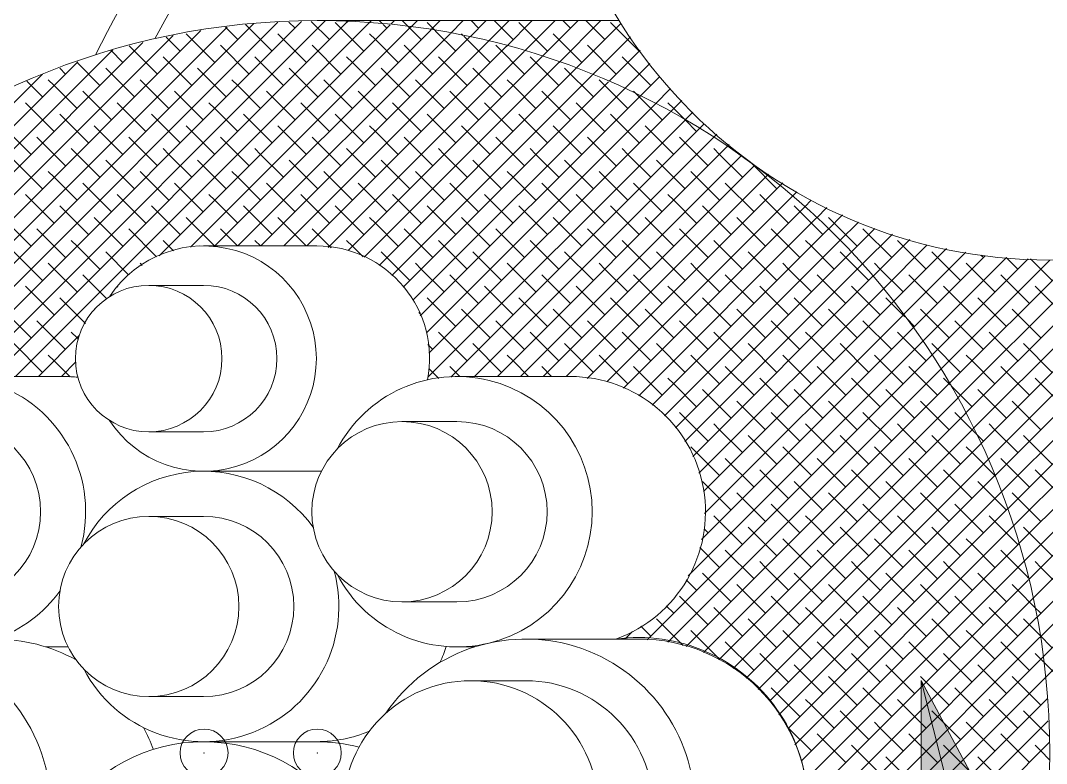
# Model space of a CAD drawing. Header units: feet. Extents: x 353 to 697, y -24 to 522.
# Drawn here: x 438.55 to 456.76, y 37.07 to 50.26 of the extents above; entities that cross this region are included whole.
import ezdxf

# ---------------------------------------------------------------- set-up
doc = ezdxf.new("R2010")
doc.units = ezdxf.units.FT
doc.header["$LTSCALE"] = 1.7
doc.header["$PDMODE"] = 32
doc.header["$PDSIZE"] = 0.85
doc.layers.add('63', color=7, linetype='Continuous', lineweight=13)

msp = doc.modelspace()

# ---------------------------------------------------------------- hatches: boundary and pattern name
at = {"layer": '63'}
msp.add_hatch(color=256, dxfattribs=at).paths.add_polyline_path([(456.551, 34.782), (454.537, 38.544), (454.544, 34.277)])

# ---------------------------------------------------------------- linework, layer by layer
for p, q in [((443.82, 50.258), (449.175, 50.258)), ((443.96, 50.251), (443.967, 50.258)), ((444.347, 50.231), (444.374, 50.258)), ((444.734, 50.211), (444.781, 50.258)), ((444.979, 50.199), (444.919, 50.258)), ((445.122, 50.191), (445.188, 50.258)), ((445.44, 50.145), (445.327, 50.258)), ((445.477, 50.14), (445.596, 50.258)), ((445.83, 50.085), (446.003, 50.258)), ((446.182, 50.03), (446.41, 50.258)), ((446.53, 49.97), (446.818, 50.258)), ((446.683, 50.123), (446.548, 50.258)), ((446.852, 49.885), (447.225, 50.258)), ((447.294, 49.92), (446.956, 50.258)), ((447.175, 49.8), (447.632, 50.258)), ((447.497, 49.715), (448.04, 50.258)), ((447.816, 49.627), (448.447, 50.258)), ((448.112, 49.515), (448.854, 50.258)), ((448.312, 50.123), (448.177, 50.258)), ((448.923, 49.92), (448.585, 50.258)), ((430.932, 38.853), (442.222, 50.143)), ((430.99, 39.318), (441.753, 50.081)), ((436.064, 43.578), (442.691, 50.204)), ((436.752, 43.858), (443.121, 50.227)), ((437.237, 43.936), (443.54, 50.238)), ((437.649, 43.94), (443.958, 50.25)), ((438.056, 43.94), (444.354, 50.238)), ((438.463, 43.94), (444.732, 50.209)), ((441.013, 46.082), (445.111, 50.181)), ((441.572, 46.234), (445.488, 50.15)), ((442.003, 46.258), (445.833, 50.088)), ((442.407, 49.92), (442.188, 50.138)), ((443.017, 49.716), (442.548, 50.185)), ((443.425, 50.123), (443.316, 50.232)), ((444.036, 49.92), (443.712, 50.243)), ((444.647, 49.716), (444.138, 50.225)), ((445.054, 50.123), (444.987, 50.19)), ((445.665, 49.92), (445.428, 50.157)), ((445.922, 50.07), (445.767, 50.225)), ((447.905, 49.716), (447.396, 50.225)), ((448.407, 49.404), (449.208, 50.205)), ((449.534, 49.716), (449.025, 50.225)), ((431.095, 39.83), (441.259, 49.994)), ((441.388, 49.716), (441.139, 49.965)), ((441.592, 49.92), (441.49, 50.022)), ((441.999, 49.513), (441.592, 49.92)), ((442.41, 46.258), (446.178, 50.025)), ((442.818, 46.258), (446.523, 49.963)), ((443.221, 49.92), (443.119, 50.022)), ((443.628, 49.513), (443.221, 49.92)), ((443.225, 46.258), (446.861, 49.894)), ((444.85, 49.92), (444.748, 50.022)), ((445.258, 49.513), (444.85, 49.92)), ((446.276, 49.716), (445.92, 50.072)), ((446.405, 49.995), (446.378, 50.022)), ((446.479, 49.92), (446.418, 49.982)), ((446.887, 49.513), (446.479, 49.92)), ((448.109, 49.92), (448.007, 50.022)), ((448.516, 49.513), (448.109, 49.92)), ((448.703, 49.292), (449.378, 49.967)), ((431.2, 40.343), (440.724, 49.867)), ((431.359, 40.908), (440.19, 49.739)), ((440.37, 49.513), (440.153, 49.73)), ((440.981, 49.309), (440.481, 49.809)), ((442.61, 49.309), (442.101, 49.818)), ((443.632, 46.258), (447.177, 49.802)), ((444.239, 49.309), (443.73, 49.818)), ((444.013, 46.231), (447.493, 49.711)), ((445.869, 49.309), (445.359, 49.818)), ((447.498, 49.309), (446.989, 49.818)), ((449.127, 49.309), (448.618, 49.818)), ((448.999, 49.181), (449.55, 49.732)), ((441.185, 49.513), (441.083, 49.614)), ((442.814, 49.513), (442.712, 49.614)), ((444.443, 49.513), (444.341, 49.614)), ((444.365, 46.176), (447.808, 49.62)), ((446.072, 49.513), (445.97, 49.614)), ((447.701, 49.513), (447.599, 49.614)), ((449.33, 49.513), (449.229, 49.614)), ((431.546, 41.503), (439.568, 49.525)), ((439.352, 49.309), (439.248, 49.413)), ((439.555, 49.513), (439.55, 49.518)), ((439.963, 49.105), (439.555, 49.513)), ((440.574, 48.902), (440.065, 49.411)), ((441.592, 49.105), (441.185, 49.513)), ((442.203, 48.902), (441.694, 49.411)), ((443.221, 49.105), (442.814, 49.513)), ((443.832, 48.902), (443.323, 49.411)), ((444.85, 49.105), (444.443, 49.513)), ((444.652, 46.056), (448.12, 49.524)), ((444.915, 45.912), (448.41, 49.407)), ((445.461, 48.902), (444.952, 49.411)), ((446.479, 49.105), (446.072, 49.513)), ((447.09, 48.902), (446.581, 49.411)), ((448.109, 49.105), (447.701, 49.513)), ((448.72, 48.902), (448.21, 49.411)), ((449.273, 49.047), (449.721, 49.496)), ((449.738, 49.105), (449.33, 49.513)), ((431.795, 42.16), (438.941, 49.305)), ((438.945, 48.902), (438.665, 49.181)), ((439.148, 49.105), (439.046, 49.207)), ((440.777, 49.105), (440.676, 49.207)), ((442.407, 49.105), (442.305, 49.207)), ((444.036, 49.105), (443.934, 49.207)), ((445.145, 45.734), (448.7, 49.289)), ((445.342, 45.524), (448.99, 49.172)), ((445.665, 49.105), (445.563, 49.207)), ((447.294, 49.105), (447.192, 49.207)), ((448.923, 49.105), (448.821, 49.207)), ((449.544, 48.912), (449.894, 49.261)), ((439.555, 48.698), (439.148, 49.105)), ((440.166, 48.494), (439.657, 49.003)), ((441.185, 48.698), (440.777, 49.105)), ((441.796, 48.494), (441.286, 49.003)), ((442.814, 48.698), (442.407, 49.105)), ((443.425, 48.494), (442.916, 49.003)), ((444.443, 48.698), (444.036, 49.105)), ((445.054, 48.494), (444.545, 49.003)), ((445.518, 45.292), (449.28, 49.054)), ((446.072, 48.698), (445.665, 49.105)), ((446.683, 48.494), (446.174, 49.003)), ((447.701, 48.698), (447.294, 49.105)), ((448.312, 48.494), (447.803, 49.003)), ((449.33, 48.698), (448.923, 49.105)), ((449.502, 48.933), (449.432, 49.003)), ((449.816, 48.776), (450.091, 49.051)), ((445.646, 45.014), (449.549, 48.916)), ((449.941, 48.494), (449.485, 48.95)), ((450.087, 48.64), (450.288, 48.841)), ((438.741, 48.698), (438.639, 48.8)), ((439.148, 48.291), (438.741, 48.698)), ((440.37, 48.698), (440.268, 48.8)), ((440.777, 48.291), (440.37, 48.698)), ((441.999, 48.698), (441.897, 48.8)), ((442.407, 48.291), (441.999, 48.698)), ((443.628, 48.698), (443.527, 48.8)), ((444.036, 48.291), (443.628, 48.698)), ((445.258, 48.698), (445.156, 48.8)), ((445.665, 48.291), (445.258, 48.698)), ((445.755, 44.715), (449.815, 48.775)), ((445.8, 44.352), (450.081, 48.634)), ((446.887, 48.698), (446.785, 48.8)), ((447.294, 48.291), (446.887, 48.698)), ((448.516, 48.698), (448.414, 48.8)), ((448.923, 48.291), (448.516, 48.698)), ((450.145, 48.698), (450.043, 48.8)), ((450.353, 48.49), (450.145, 48.698)), ((450.348, 48.493), (450.485, 48.63)), ((439.759, 48.087), (439.25, 48.596)), ((441.388, 48.087), (440.879, 48.596)), ((443.017, 48.087), (442.508, 48.596)), ((444.647, 48.087), (444.138, 48.596)), ((446.276, 48.087), (445.767, 48.596)), ((445.783, 43.928), (450.347, 48.492)), ((447.905, 48.087), (447.396, 48.596)), ((449.534, 48.087), (449.025, 48.596)), ((450.552, 48.291), (450.355, 48.488)), ((438.741, 47.883), (438.334, 48.291)), ((439.963, 48.291), (439.861, 48.392)), ((440.37, 47.883), (439.963, 48.291)), ((441.592, 48.291), (441.49, 48.392)), ((441.999, 47.883), (441.592, 48.291)), ((443.221, 48.291), (443.119, 48.392)), ((443.628, 47.883), (443.221, 48.291)), ((444.85, 48.291), (444.748, 48.392)), ((445.258, 47.883), (444.85, 48.291)), ((446.19, 43.929), (450.603, 48.342)), ((446.479, 48.291), (446.378, 48.392)), ((446.887, 47.883), (446.479, 48.291)), ((448.109, 48.291), (448.007, 48.392)), ((448.516, 47.883), (448.109, 48.291)), ((449.738, 48.291), (449.636, 48.392)), ((450.145, 47.883), (449.738, 48.291)), ((450.597, 48.335), (450.687, 48.425)), ((439.352, 47.68), (438.843, 48.189)), ((440.981, 47.68), (440.472, 48.189)), ((442.61, 47.68), (442.101, 48.189)), ((444.239, 47.68), (443.73, 48.189)), ((445.869, 47.68), (445.359, 48.189)), ((446.609, 43.94), (450.847, 48.178)), ((447.498, 47.68), (446.989, 48.189)), ((449.127, 47.68), (448.618, 48.189)), ((450.756, 47.68), (450.247, 48.189)), ((450.845, 48.176), (450.909, 48.24)), ((439.555, 47.883), (439.454, 47.985)), ((441.185, 47.883), (441.083, 47.985)), ((442.814, 47.883), (442.712, 47.985)), ((444.443, 47.883), (444.341, 47.985)), ((446.072, 47.883), (445.97, 47.985)), ((447.016, 43.94), (451.091, 48.014)), ((447.701, 47.883), (447.599, 47.985)), ((449.33, 47.883), (449.229, 47.985)), ((450.96, 47.883), (450.858, 47.985)), ((451.094, 48.018), (451.131, 48.055)), ((438.945, 47.272), (438.435, 47.782)), ((439.963, 47.476), (439.555, 47.883)), ((440.574, 47.272), (440.065, 47.782)), ((441.592, 47.476), (441.185, 47.883)), ((442.203, 47.272), (441.694, 47.782)), ((443.221, 47.476), (442.814, 47.883)), ((443.832, 47.272), (443.323, 47.782)), ((444.85, 47.476), (444.443, 47.883)), ((445.461, 47.272), (444.952, 47.782)), ((446.479, 47.476), (446.072, 47.883)), ((447.09, 47.272), (446.581, 47.782)), ((447.424, 43.94), (451.335, 47.851)), ((448.109, 47.476), (447.701, 47.883)), ((448.72, 47.272), (448.21, 47.782)), ((449.738, 47.476), (449.33, 47.883)), ((450.349, 47.272), (449.84, 47.782)), ((451.367, 47.476), (450.96, 47.883)), ((451.343, 47.859), (451.353, 47.87)), ((451.517, 47.734), (451.512, 47.739)), ((451.978, 47.272), (451.533, 47.718)), ((439.148, 47.476), (439.046, 47.578)), ((440.777, 47.476), (440.676, 47.578)), ((442.407, 47.476), (442.305, 47.578)), ((444.036, 47.476), (443.934, 47.578)), ((445.665, 47.476), (445.563, 47.578)), ((447.294, 47.476), (447.192, 47.578)), ((447.831, 43.94), (451.578, 47.687)), ((448.923, 47.476), (448.821, 47.578)), ((450.552, 47.476), (450.451, 47.578)), ((451.576, 47.686), (451.58, 47.689)), ((451.801, 47.503), (451.83, 47.532)), ((439.555, 47.069), (439.148, 47.476)), ((440.166, 46.865), (439.657, 47.374)), ((441.185, 47.069), (440.777, 47.476)), ((441.796, 46.865), (441.286, 47.374)), ((442.814, 47.069), (442.407, 47.476)), ((443.425, 46.865), (442.916, 47.374)), ((444.443, 47.069), (444.036, 47.476)), ((445.054, 46.865), (444.545, 47.374)), ((446.072, 47.069), (445.665, 47.476)), ((446.683, 46.865), (446.174, 47.374)), ((447.701, 47.069), (447.294, 47.476)), ((448.312, 46.865), (447.803, 47.374)), ((448.238, 43.94), (451.803, 47.505)), ((449.33, 47.069), (448.923, 47.476)), ((449.941, 46.865), (449.432, 47.374)), ((450.96, 47.069), (450.552, 47.476)), ((451.571, 46.865), (451.061, 47.374)), ((452.025, 47.32), (452.081, 47.376)), ((438.741, 47.069), (438.639, 47.171)), ((440.37, 47.069), (440.268, 47.171)), ((441.999, 47.069), (441.897, 47.171)), ((443.628, 47.069), (443.527, 47.171)), ((445.258, 47.069), (445.156, 47.171)), ((446.887, 47.069), (446.785, 47.171)), ((448.516, 47.069), (448.414, 47.171)), ((448.61, 43.904), (452.026, 47.32)), ((450.145, 47.069), (450.043, 47.171)), ((451.774, 47.069), (451.672, 47.171)), ((452.25, 47.137), (452.332, 47.219)), ((439.148, 46.661), (438.741, 47.069)), ((440.777, 46.661), (440.37, 47.069)), ((442.407, 46.661), (441.999, 47.069)), ((444.036, 46.661), (443.628, 47.069)), ((445.665, 46.661), (445.258, 47.069)), ((447.294, 46.661), (446.887, 47.069)), ((448.923, 46.661), (448.516, 47.069)), ((448.956, 43.843), (452.248, 47.135)), ((450.552, 46.661), (450.145, 47.069)), ((452.182, 46.661), (451.774, 47.069)), ((452.474, 46.954), (452.588, 47.068)), ((439.759, 46.458), (439.25, 46.967)), ((441.388, 46.458), (440.879, 46.967)), ((443.017, 46.458), (442.508, 46.967)), ((444.647, 46.458), (444.138, 46.967)), ((446.276, 46.458), (445.767, 46.967)), ((447.905, 46.458), (447.396, 46.967)), ((449.534, 46.458), (449.025, 46.967)), ((449.252, 43.732), (452.47, 46.95)), ((451.163, 46.458), (450.654, 46.967)), ((452.792, 46.458), (452.283, 46.967)), ((452.684, 46.756), (452.866, 46.939)), ((452.887, 46.552), (453.144, 46.81)), ((438.741, 46.254), (438.334, 46.661)), ((439.963, 46.661), (439.861, 46.763)), ((440.37, 46.254), (439.963, 46.661)), ((441.592, 46.661), (441.49, 46.763)), ((441.995, 46.258), (441.592, 46.661)), ((443.221, 46.661), (443.119, 46.763)), ((443.624, 46.258), (443.221, 46.661)), ((444.85, 46.661), (444.748, 46.763)), ((445.258, 46.254), (444.85, 46.661)), ((446.479, 46.661), (446.378, 46.763)), ((446.887, 46.254), (446.479, 46.661)), ((448.109, 46.661), (448.007, 46.763)), ((448.516, 46.254), (448.109, 46.661)), ((449.524, 43.596), (452.688, 46.76)), ((449.738, 46.661), (449.636, 46.763)), ((450.145, 46.254), (449.738, 46.661)), ((451.367, 46.661), (451.265, 46.763)), ((451.774, 46.254), (451.367, 46.661)), ((452.996, 46.661), (452.894, 46.763)), ((453.403, 46.254), (452.996, 46.661)), ((453.09, 46.348), (453.423, 46.681)), ((439.352, 46.051), (438.843, 46.56)), ((440.966, 46.066), (440.472, 46.56)), ((442.403, 46.258), (442.101, 46.56)), ((444.066, 46.224), (443.73, 46.56)), ((445.869, 46.051), (445.359, 46.56)), ((447.498, 46.051), (446.989, 46.56)), ((449.127, 46.051), (448.618, 46.56)), ((449.765, 43.431), (452.889, 46.554)), ((450.756, 46.051), (450.247, 46.56)), ((452.385, 46.051), (451.876, 46.56)), ((453.294, 46.145), (453.717, 46.568)), ((453.496, 45.94), (454.026, 46.469)), ((454.014, 46.051), (453.505, 46.56)), ((439.555, 46.254), (439.454, 46.356)), ((439.963, 45.847), (439.555, 46.254)), ((441.185, 46.254), (441.083, 46.356)), ((441.268, 46.171), (441.185, 46.254)), ((443.813, 46.258), (441.803, 46.258)), ((442.81, 46.258), (442.712, 46.356)), ((444.443, 46.254), (444.341, 46.356)), ((444.633, 46.064), (444.443, 46.254)), ((446.072, 46.254), (445.97, 46.356)), ((446.479, 45.847), (446.072, 46.254)), ((447.701, 46.254), (447.599, 46.356)), ((448.109, 45.847), (447.701, 46.254)), ((449.33, 46.254), (449.229, 46.356)), ((449.738, 45.847), (449.33, 46.254)), ((449.984, 43.242), (453.09, 46.348)), ((450.96, 46.254), (450.858, 46.356)), ((451.367, 45.847), (450.96, 46.254)), ((452.589, 46.254), (452.487, 46.356)), ((452.996, 45.847), (452.589, 46.254)), ((453.678, 45.715), (454.334, 46.371)), ((453.861, 45.489), (454.646, 46.275)), ((454.218, 46.254), (454.116, 46.356)), ((454.625, 45.847), (454.218, 46.254)), ((438.945, 45.643), (438.435, 46.152)), ((440.47, 45.747), (440.065, 46.152)), ((445.461, 45.643), (444.952, 46.152)), ((447.09, 45.643), (446.581, 46.152)), ((448.72, 45.643), (448.21, 46.152)), ((450.349, 45.643), (449.84, 46.152)), ((450.176, 43.027), (453.291, 46.142)), ((451.978, 45.643), (451.469, 46.152)), ((453.607, 45.643), (453.098, 46.152)), ((454.043, 45.264), (454.989, 46.211)), ((454.225, 45.039), (455.332, 46.146)), ((454.398, 44.805), (455.675, 46.082)), ((455.236, 45.643), (454.727, 46.152)), ((455.644, 46.051), (455.599, 46.096)), ((439.148, 45.847), (439.046, 45.949)), ((440.712, 45.913), (440.676, 45.949)), ((445.665, 45.847), (445.563, 45.949)), ((447.294, 45.847), (447.192, 45.949)), ((448.923, 45.847), (448.821, 45.949)), ((450.344, 42.788), (453.493, 45.936)), ((450.552, 45.847), (450.451, 45.949)), ((452.182, 45.847), (452.08, 45.949)), ((453.811, 45.847), (453.709, 45.949)), ((454.559, 44.559), (456.054, 46.054)), ((454.72, 44.312), (456.438, 46.03)), ((454.881, 44.066), (456.822, 46.007)), ((455.041, 43.819), (457.229, 46.007)), ((455.182, 43.553), (457.637, 46.007)), ((455.321, 43.284), (458.044, 46.007)), ((455.44, 45.847), (455.338, 45.949)), ((455.459, 43.015), (458.451, 46.007)), ((455.597, 42.746), (458.858, 46.007)), ((455.725, 42.466), (459.266, 46.007)), ((455.839, 42.173), (459.673, 46.007)), ((455.953, 41.88), (460.08, 46.007)), ((456.254, 45.847), (456.046, 46.055)), ((456.865, 45.643), (456.48, 46.028)), ((439.555, 45.44), (439.148, 45.847)), ((440.084, 45.318), (439.657, 45.745)), ((446.072, 45.44), (445.665, 45.847)), ((446.683, 45.236), (446.174, 45.745)), ((447.701, 45.44), (447.294, 45.847)), ((448.312, 45.236), (447.803, 45.745)), ((449.33, 45.44), (448.923, 45.847)), ((449.941, 45.236), (449.432, 45.745)), ((450.486, 42.522), (453.682, 45.718)), ((450.96, 45.44), (450.552, 45.847)), ((451.571, 45.236), (451.061, 45.745)), ((452.589, 45.44), (452.182, 45.847)), ((453.2, 45.236), (452.691, 45.745)), ((454.218, 45.44), (453.811, 45.847)), ((454.829, 45.236), (454.32, 45.745)), ((455.847, 45.44), (455.44, 45.847)), ((456.458, 45.236), (455.949, 45.745)), ((438.741, 45.44), (438.639, 45.541)), ((440.281, 45.528), (440.268, 45.541)), ((441.803, 45.558), (440.828, 45.558)), ((441.803, 45.558), (440.828, 45.558)), ((446.887, 45.44), (446.785, 45.541)), ((448.516, 45.44), (448.414, 45.541)), ((450.145, 45.44), (450.043, 45.541)), ((451.774, 45.44), (451.672, 45.541)), ((453.403, 45.44), (453.302, 45.541)), ((455.033, 45.44), (454.931, 45.541)), ((456.662, 45.44), (456.56, 45.541)), ((439.148, 45.032), (438.741, 45.44)), ((447.294, 45.032), (446.887, 45.44)), ((448.923, 45.032), (448.516, 45.44)), ((450.552, 45.032), (450.145, 45.44)), ((450.594, 42.223), (453.862, 45.491)), ((452.182, 45.032), (451.774, 45.44)), ((453.811, 45.032), (453.403, 45.44)), ((455.44, 45.032), (455.033, 45.44)), ((457.069, 45.032), (456.662, 45.44)), ((439.707, 44.881), (439.25, 45.338)), ((446.276, 44.829), (445.767, 45.338)), ((447.905, 44.829), (447.396, 45.338)), ((449.534, 44.829), (449.025, 45.338)), ((451.163, 44.829), (450.654, 45.338)), ((450.677, 41.898), (454.042, 45.263)), ((452.792, 44.829), (452.283, 45.338)), ((454.249, 45.002), (453.913, 45.338)), ((456.051, 44.829), (455.542, 45.338)), ((438.741, 44.625), (438.334, 45.032)), ((439.874, 45.121), (439.861, 45.134)), ((445.665, 45.032), (445.621, 45.076)), ((446.479, 45.032), (446.378, 45.134)), ((446.887, 44.625), (446.479, 45.032)), ((448.109, 45.032), (448.007, 45.134)), ((448.516, 44.625), (448.109, 45.032)), ((449.738, 45.032), (449.636, 45.134)), ((450.145, 44.625), (449.738, 45.032)), ((450.692, 41.506), (454.222, 45.036)), ((451.367, 45.032), (451.265, 45.134)), ((451.774, 44.625), (451.367, 45.032)), ((452.996, 45.032), (452.894, 45.134)), ((453.403, 44.625), (452.996, 45.032)), ((454.625, 45.032), (454.523, 45.134)), ((455.033, 44.625), (454.625, 45.032)), ((456.254, 45.032), (456.153, 45.134)), ((456.662, 44.625), (456.254, 45.032)), ((439.352, 44.421), (438.843, 44.93)), ((447.498, 44.421), (446.989, 44.93)), ((449.127, 44.421), (448.618, 44.93)), ((450.756, 44.421), (450.247, 44.93)), ((450.641, 41.047), (454.402, 44.809)), ((452.385, 44.421), (451.876, 44.93)), ((454.014, 44.421), (453.505, 44.93)), ((454.422, 44.829), (454.283, 44.968)), ((455.644, 44.421), (455.134, 44.93)), ((438.87, 43.94), (439.595, 44.665)), ((439.555, 44.625), (439.454, 44.727)), ((439.584, 44.596), (439.555, 44.625)), ((446.072, 44.625), (445.97, 44.727)), ((446.479, 44.218), (446.072, 44.625)), ((447.701, 44.625), (447.599, 44.727)), ((448.109, 44.218), (447.701, 44.625)), ((449.33, 44.625), (449.229, 44.727)), ((449.738, 44.218), (449.33, 44.625)), ((450.96, 44.625), (450.858, 44.727)), ((451.367, 44.218), (450.96, 44.625)), ((452.589, 44.625), (452.487, 44.727)), ((452.996, 44.218), (452.589, 44.625)), ((454.218, 44.625), (454.116, 44.727)), ((454.625, 44.218), (454.218, 44.625)), ((455.847, 44.625), (455.745, 44.727)), ((456.254, 44.218), (455.847, 44.625)), ((456.067, 41.587), (459.146, 44.665)), ((438.945, 44.014), (438.435, 44.523)), ((445.869, 44.421), (445.78, 44.51)), ((447.09, 44.014), (446.581, 44.523)), ((448.72, 44.014), (448.21, 44.523)), ((450.349, 44.014), (449.84, 44.523)), ((450.404, 40.403), (454.562, 44.561)), ((451.978, 44.014), (451.469, 44.523)), ((453.607, 44.014), (453.098, 44.523)), ((455.236, 44.014), (454.727, 44.523)), ((456.865, 44.014), (456.356, 44.523)), ((439.148, 44.218), (439.046, 44.32)), ((447.294, 44.218), (447.192, 44.32)), ((448.923, 44.218), (448.821, 44.32)), ((449.673, 39.265), (454.72, 44.312)), ((450.552, 44.218), (450.451, 44.32)), ((452.182, 44.218), (452.08, 44.32)), ((453.811, 44.218), (453.709, 44.32)), ((455.44, 44.218), (455.338, 44.32)), ((439.431, 43.935), (439.148, 44.218)), ((439.278, 43.94), (439.536, 44.198)), ((445.977, 43.905), (445.798, 44.085)), ((446.35, 43.94), (446.174, 44.116)), ((447.571, 43.94), (447.294, 44.218)), ((447.979, 43.94), (447.803, 44.116)), ((449.33, 43.81), (448.923, 44.218)), ((449.941, 43.607), (449.432, 44.116)), ((450.96, 43.81), (450.552, 44.218)), ((451.571, 43.607), (451.061, 44.116)), ((452.589, 43.81), (452.182, 44.218)), ((453.2, 43.607), (452.691, 44.116)), ((454.218, 43.81), (453.811, 44.218)), ((454.829, 43.607), (454.32, 44.116)), ((455.847, 43.81), (455.44, 44.218)), ((456.458, 43.607), (455.949, 44.116)), ((437.308, 43.94), (439.318, 43.94)), ((448.309, 43.94), (446.299, 43.94)), ((450.04, 39.225), (454.879, 44.064)), ((450.145, 43.81), (450.043, 43.912)), ((451.774, 43.81), (451.672, 43.912)), ((453.403, 43.81), (453.302, 43.912)), ((455.033, 43.81), (454.931, 43.912)), ((456.662, 43.81), (456.56, 43.912)), ((450.552, 43.403), (450.145, 43.81)), ((450.367, 39.145), (455.037, 43.815)), ((451.163, 43.199), (450.654, 43.709)), ((452.182, 43.403), (451.774, 43.81)), ((452.792, 43.199), (452.283, 43.709)), ((453.811, 43.403), (453.403, 43.81)), ((454.422, 43.199), (453.913, 43.709)), ((455.052, 43.791), (455.033, 43.81)), ((455.44, 43.403), (455.069, 43.774)), ((456.051, 43.199), (455.542, 43.709)), ((457.069, 43.403), (456.662, 43.81)), ((450.673, 39.043), (455.186, 43.557)), ((456.177, 41.289), (458.465, 43.577)), ((451.367, 43.403), (451.265, 43.505)), ((451.774, 42.996), (451.367, 43.403)), ((452.996, 43.403), (452.894, 43.505)), ((453.403, 42.996), (452.996, 43.403)), ((454.625, 43.403), (454.523, 43.505)), ((455.033, 42.996), (454.625, 43.403)), ((456.254, 43.403), (456.153, 43.505)), ((456.662, 42.996), (456.254, 43.403)), ((450.756, 42.792), (450.247, 43.301)), ((450.946, 38.909), (455.322, 43.285)), ((452.385, 42.792), (451.876, 43.301)), ((454.014, 42.792), (453.505, 43.301)), ((455.494, 42.942), (455.134, 43.301)), ((446.299, 43.14), (445.323, 43.14)), ((446.299, 43.14), (445.323, 43.14)), ((450.96, 42.996), (450.858, 43.098)), ((451.367, 42.589), (450.96, 42.996)), ((451.201, 38.757), (455.458, 43.014)), ((452.589, 42.996), (452.487, 43.098)), ((452.996, 42.589), (452.589, 42.996)), ((454.218, 42.996), (454.116, 43.098)), ((454.625, 42.589), (454.218, 42.996)), ((455.847, 42.996), (455.745, 43.098)), ((456.254, 42.589), (455.847, 42.996)), ((441.803, 42.958), (440.828, 42.958)), ((440.828, 42.958), (441.803, 42.958)), ((451.978, 42.385), (451.469, 42.894)), ((453.607, 42.385), (453.098, 42.894)), ((455.236, 42.385), (454.727, 42.894)), ((455.644, 42.792), (455.499, 42.937)), ((456.865, 42.385), (456.356, 42.894)), ((450.552, 42.589), (450.451, 42.69)), ((451.434, 38.583), (455.594, 42.742)), ((452.182, 42.589), (452.08, 42.69)), ((453.811, 42.589), (453.709, 42.69)), ((455.44, 42.589), (455.338, 42.69)), ((456.265, 40.969), (458.057, 42.762)), ((450.96, 42.181), (450.552, 42.589)), ((451.571, 41.978), (451.061, 42.487)), ((451.645, 38.386), (455.73, 42.471)), ((452.589, 42.181), (452.182, 42.589)), ((453.2, 41.978), (452.691, 42.487)), ((454.218, 42.181), (453.811, 42.589)), ((454.829, 41.978), (454.32, 42.487)), ((455.834, 42.194), (455.44, 42.589)), ((456.458, 41.978), (455.949, 42.487)), ((443.813, 42.258), (441.803, 42.258)), ((451.774, 42.181), (451.672, 42.283)), ((453.403, 42.181), (453.302, 42.283)), ((455.033, 42.181), (454.931, 42.283)), ((456.662, 42.181), (456.56, 42.283)), ((451.163, 41.57), (450.654, 42.079)), ((452.182, 41.774), (451.774, 42.181)), ((451.844, 38.178), (455.841, 42.175)), ((452.792, 41.57), (452.283, 42.079)), ((453.811, 41.774), (453.403, 42.181)), ((454.422, 41.57), (453.913, 42.079)), ((455.44, 41.774), (455.033, 42.181)), ((456.051, 41.57), (455.542, 42.079)), ((455.847, 42.181), (455.829, 42.199)), ((457.069, 41.774), (456.662, 42.181)), ((456.352, 40.65), (457.752, 42.05)), ((451.367, 41.774), (451.265, 41.876)), ((451.774, 41.367), (451.367, 41.774)), ((452.011, 37.937), (455.953, 41.88)), ((452.996, 41.774), (452.894, 41.876)), ((453.403, 41.367), (452.996, 41.774)), ((454.625, 41.774), (454.523, 41.876)), ((455.033, 41.367), (454.625, 41.774)), ((456.254, 41.774), (456.153, 41.876)), ((456.662, 41.367), (456.254, 41.774)), ((452.385, 41.163), (451.876, 41.672)), ((452.174, 37.693), (456.065, 41.584)), ((454.014, 41.163), (453.505, 41.672)), ((455.644, 41.163), (455.134, 41.672)), ((441.803, 41.458), (440.828, 41.458)), ((441.803, 41.458), (440.828, 41.458)), ((450.96, 41.367), (450.858, 41.468)), ((451.367, 40.959), (450.96, 41.367)), ((452.589, 41.367), (452.487, 41.468)), ((452.996, 40.959), (452.589, 41.367)), ((454.218, 41.367), (454.116, 41.468)), ((454.625, 40.959), (454.218, 41.367)), ((455.847, 41.367), (455.745, 41.468)), ((456.254, 40.959), (455.847, 41.367)), ((456.44, 40.331), (457.505, 41.396)), ((450.756, 41.163), (450.684, 41.235)), ((451.978, 40.756), (451.469, 41.265)), ((452.293, 37.405), (456.176, 41.288)), ((453.607, 40.756), (453.098, 41.265)), ((455.236, 40.756), (454.727, 41.265)), ((456.865, 40.756), (456.356, 41.265)), ((452.182, 40.959), (452.08, 41.061)), ((452.411, 37.116), (456.268, 40.972)), ((453.811, 40.959), (453.709, 41.061)), ((455.44, 40.959), (455.338, 41.061)), ((450.96, 40.552), (450.607, 40.904)), ((451.571, 40.348), (451.061, 40.858)), ((452.589, 40.552), (452.182, 40.959)), ((453.2, 40.348), (452.691, 40.858)), ((454.218, 40.552), (453.811, 40.959)), ((454.829, 40.348), (454.32, 40.858)), ((455.847, 40.552), (455.44, 40.959)), ((456.423, 40.383), (455.949, 40.858)), ((456.524, 40.007), (457.332, 40.815)), ((451.774, 40.552), (451.672, 40.654)), ((452.472, 36.77), (456.353, 40.65)), ((453.403, 40.552), (453.302, 40.654)), ((455.033, 40.552), (454.931, 40.654)), ((456.662, 40.552), (456.56, 40.654)), ((451.163, 39.941), (450.654, 40.45)), ((452.182, 40.145), (451.774, 40.552)), ((452.792, 39.941), (452.283, 40.45)), ((453.811, 40.145), (453.403, 40.552)), ((454.422, 39.941), (453.913, 40.45)), ((455.44, 40.145), (455.033, 40.552)), ((456.051, 39.941), (455.542, 40.45)), ((457.069, 40.145), (456.662, 40.552)), ((450.552, 40.145), (450.367, 40.33)), ((451.367, 40.145), (451.265, 40.247)), ((452.52, 36.41), (456.438, 40.328)), ((452.996, 40.145), (452.894, 40.247)), ((454.625, 40.145), (454.523, 40.247)), ((456.254, 40.145), (456.153, 40.247)), ((456.458, 40.348), (456.427, 40.379)), ((456.582, 39.658), (457.186, 40.262)), ((451.774, 39.737), (451.367, 40.145)), ((453.403, 39.737), (452.996, 40.145)), ((455.033, 39.737), (454.625, 40.145)), ((456.557, 39.842), (456.254, 40.145)), ((446.299, 39.94), (445.323, 39.94)), ((445.323, 39.94), (446.299, 39.94)), ((450.756, 39.534), (450.247, 40.043)), ((452.385, 39.534), (451.876, 40.043)), ((452.503, 35.986), (456.523, 40.006)), ((454.014, 39.534), (453.505, 40.043)), ((455.644, 39.534), (455.134, 40.043)), ((450.145, 39.737), (450.014, 39.869)), ((450.96, 39.737), (450.858, 39.839)), ((451.367, 39.33), (450.96, 39.737)), ((452.589, 39.737), (452.487, 39.839)), ((452.996, 39.33), (452.589, 39.737)), ((454.218, 39.737), (454.116, 39.839)), ((454.625, 39.33), (454.218, 39.737)), ((455.847, 39.737), (455.745, 39.839)), ((456.254, 39.33), (455.847, 39.737)), ((456.662, 39.737), (456.551, 39.848)), ((456.641, 39.309), (457.067, 39.736)), ((450.312, 39.164), (449.84, 39.636)), ((451.978, 39.127), (451.469, 39.636)), ((452.403, 35.479), (456.585, 39.661)), ((453.607, 39.127), (453.098, 39.636)), ((455.236, 39.127), (454.727, 39.636)), ((456.632, 39.36), (456.356, 39.636)), ((449.28, 39.28), (449.414, 39.414)), ((449.738, 39.33), (449.561, 39.507)), ((450.552, 39.33), (450.451, 39.432)), ((452.182, 39.33), (452.08, 39.432)), ((453.811, 39.33), (453.709, 39.432)), ((455.44, 39.33), (455.338, 39.432)), ((456.865, 39.127), (456.632, 39.36)), ((449.53, 39.28), (447.52, 39.28)), ((450.96, 38.923), (450.552, 39.33)), ((451.571, 38.719), (451.061, 39.228)), ((452.115, 34.783), (456.64, 39.309)), ((452.589, 38.923), (452.182, 39.33)), ((453.2, 38.719), (452.691, 39.228)), ((454.218, 38.923), (453.811, 39.33)), ((454.829, 38.719), (454.32, 39.228)), ((455.847, 38.923), (455.44, 39.33)), ((456.458, 38.719), (455.949, 39.228)), ((456.699, 38.96), (456.992, 39.253)), ((439.002, 39.14), (439.318, 39.14)), ((446.299, 39.14), (446.614, 39.14)), ((451.774, 38.923), (451.672, 39.025)), ((453.403, 38.923), (453.302, 39.025)), ((455.033, 38.923), (454.931, 39.025)), ((456.662, 38.923), (456.56, 39.025)), ((449.815, 32.076), (456.695, 38.956)), ((452.182, 38.516), (451.774, 38.923)), ((452.792, 38.312), (452.283, 38.821)), ((453.811, 38.516), (453.403, 38.923)), ((454.422, 38.312), (453.913, 38.821)), ((455.44, 38.516), (455.033, 38.923)), ((456.051, 38.312), (455.542, 38.821)), ((456.708, 38.877), (456.662, 38.923)), ((456.903, 38.682), (456.713, 38.872)), ((449.864, 31.718), (456.75, 38.604)), ((452.996, 38.516), (452.894, 38.617)), ((454.625, 38.516), (454.523, 38.617)), ((456.254, 38.516), (456.153, 38.617)), ((456.745, 38.599), (456.917, 38.77)), ((447.52, 38.54), (446.544, 38.54)), ((447.52, 38.54), (446.544, 38.54)), ((453.403, 38.108), (452.996, 38.516)), ((455.033, 38.108), (454.625, 38.516)), ((456.662, 38.108), (456.254, 38.516)), ((441.803, 38.258), (440.828, 38.258)), ((440.828, 38.258), (441.803, 38.258)), ((452.385, 37.905), (451.876, 38.414)), ((454.014, 37.905), (453.505, 38.414)), ((455.644, 37.905), (455.134, 38.414)), ((449.853, 31.299), (456.771, 38.217)), ((452.589, 38.108), (452.487, 38.21)), ((452.996, 37.701), (452.589, 38.108)), ((454.218, 38.108), (454.116, 38.21)), ((454.625, 37.701), (454.218, 38.108)), ((455.847, 38.108), (455.745, 38.21)), ((456.254, 37.701), (455.847, 38.108)), ((453.607, 37.497), (453.098, 38.006)), ((455.236, 37.497), (454.727, 38.006)), ((456.805, 37.557), (456.356, 38.006)), ((449.687, 30.727), (456.791, 37.83)), ((452.182, 37.701), (452.155, 37.728)), ((452.589, 37.294), (452.182, 37.701)), ((453.811, 37.701), (453.709, 37.803)), ((454.218, 37.294), (453.811, 37.701)), ((455.44, 37.701), (455.338, 37.803)), ((455.847, 37.294), (455.44, 37.701)), ((453.2, 37.09), (452.691, 37.599)), ((454.829, 37.09), (454.32, 37.599)), ((456.458, 37.09), (455.949, 37.599)), ((443.813, 37.458), (441.803, 37.458)), ((443.634, 24.265), (456.811, 37.443)), ((453.403, 37.294), (453.302, 37.396)), ((455.033, 37.294), (454.931, 37.396)), ((456.662, 37.294), (456.56, 37.396)), ((453.811, 36.886), (453.403, 37.294)), ((454.422, 36.683), (453.913, 37.192)), ((455.44, 36.886), (455.033, 37.294)), ((456.051, 36.683), (455.542, 37.192)), ((456.818, 37.138), (456.662, 37.294))]:
    msp.add_line(p, q, dxfattribs=at)
msp.add_lwpolyline([(454.537, 38.544), (467.842, -14.313), (476.122, -14.313)], dxfattribs=at)
msp.add_lwpolyline([(456.551, 34.782), (454.537, 38.544), (454.544, 34.277)], close=True, dxfattribs=at)
for centre, radius in [((456.82, 55.007), 9), ((443.82, 37.258), 13), ((440.828, 44.258), 1.3), ((440.828, 44.258), 1.3), ((445.323, 41.54), 1.6), ((445.323, 41.54), 1.6), ((440.828, 39.858), 1.6), ((440.828, 39.858), 1.6), ((446.544, 36.28), 2.26), ((446.544, 36.28), 2.26)]:
    msp.add_circle(centre, radius, dxfattribs=at)
for centre, radius, start, end in [((464.488, 37.258), 27.548, 122.5021, 153.2737), ((464.488, 37.258), 26.748, 126.2437, 151.7138), ((441.803, 44.258), 2, 213.2803, 146.7197), ((443.813, 44.258), 2, 349.2149, 90), ((443.813, 44.258), 2, 349.2149, 90), ((440.828, 44.258), 1.3, 0, 180), ((440.828, 44.258), 1.3, 0, 90), ((441.803, 44.258), 1.3, 270, 90), ((441.803, 44.258), 1.3, 270, 90), ((440.828, 44.258), 1.3, 180, 0), ((440.828, 44.258), 1.3, 270, 0), ((437.308, 41.54), 2.4, 344.8004, 152.474), ((439.318, 41.54), 2.4, 83.9579, 90), ((446.299, 41.54), 2.4, 207.526, 152.474), ((448.309, 41.54), 2.4, 289.6579, 90), ((448.309, 41.54), 2.4, 289.6579, 90), ((437.308, 41.54), 1.6, 270, 90), ((437.308, 41.54), 1.6, 270, 90), ((445.323, 41.54), 1.6, 0, 180), ((445.323, 41.54), 1.6, 0, 90), ((446.299, 41.54), 1.6, 270, 90), ((446.299, 41.54), 1.6, 270, 90), ((441.803, 39.858), 2.4, 35.9017, 152.474), ((443.813, 44.258), 2, 270, 272.3053), ((443.813, 39.858), 2.4, 88.1141, 90), ((445.323, 41.54), 1.6, 180, 0), ((445.323, 41.54), 1.6, 270, 0), ((440.828, 39.858), 1.6, 0, 180), ((440.828, 39.858), 1.6, 0, 90), ((441.803, 39.858), 1.6, 270, 90), ((441.803, 39.858), 1.6, 270, 90), ((441.803, 39.858), 2.4, 207.526, 15.1996), ((437.308, 41.54), 2.4, 289.654, 324.0983), ((440.828, 39.858), 1.6, 180, 0), ((440.828, 39.858), 1.6, 270, 0), ((436.087, 36.28), 3, 351.9871, 145.8713), ((438.097, 36.28), 3, 61.3056, 90), ((447.52, 36.28), 3, 214.1287, 145.8713), ((449.517, 36.294), 3.013, 270.4431, 97.64), ((449.53, 36.28), 3, 270, 90), ((439.318, 41.54), 2.4, 270, 271.8859), ((443.813, 39.858), 2.4, 335.6101, 342.8068), ((446.544, 36.28), 2.26, 0, 180), ((446.544, 36.28), 2.26, 0, 90), ((447.52, 36.28), 2.26, 270, 90), ((447.52, 36.28), 2.26, 270, 90), ((438.097, 36.28), 3, 20.3114, 28.4223), ((443.813, 39.858), 2.4, 270, 292.7854), ((441.803, 34.458), 3, 34.0445, 145.8713), ((443.813, 34.458), 3, 75.5766, 90)]:
    msp.add_arc(centre, radius, start, end, dxfattribs=at)
for p in [(441.81, 37.258), (443.82, 37.258)]:
    msp.add_point(p, dxfattribs=at)

doc.saveas('drawing.dxf')
